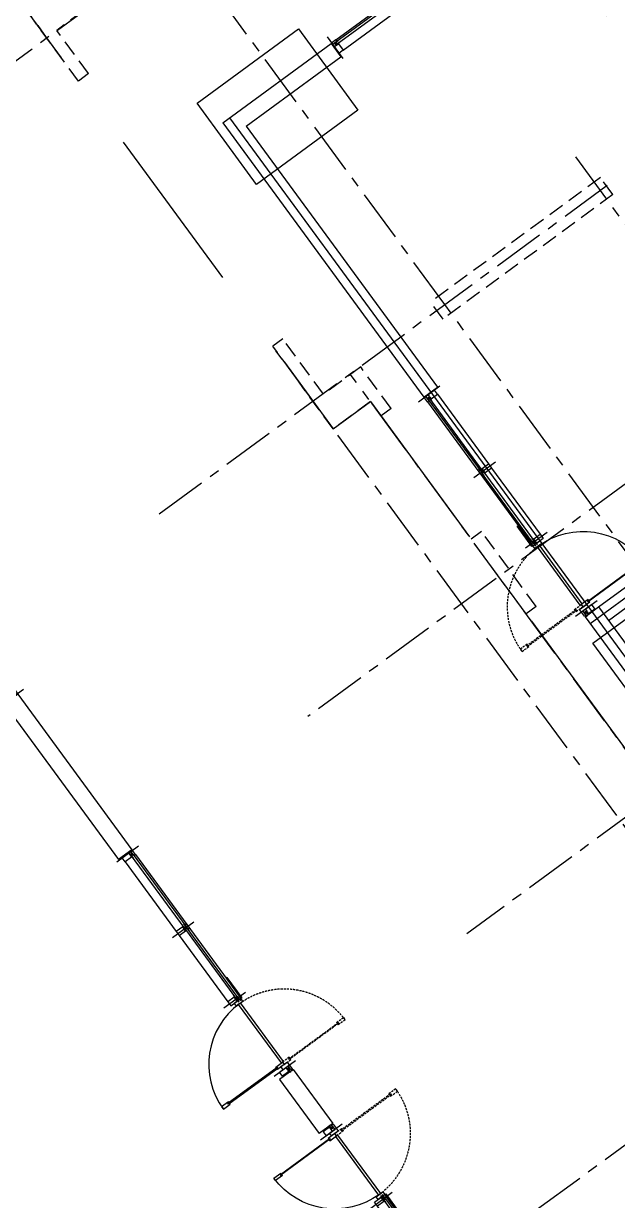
# Model space of a CAD drawing. Header units: millimetres. Extents: x 75184266 to 76346726, y -35077925 to -33679385.
# Drawn here: x 75473930 to 75481013, y -34980270 to -34966235 of the extents above; entities that cross this region are included whole.
import ezdxf

# ---------------------------------------------------------------- set-up
doc = ezdxf.new("R2010")
doc.units = ezdxf.units.MM
doc.header["$LTSCALE"] = 50
doc.header["$MEASUREMENT"] = 0
for name, pattern in [('CENTER', [2, 1.25, -0.25, 0.25, -0.25]), ('HIDDEN2', [0.1875, 0.125, -0.0625]), ('XR-1F-PLAN$0$CEN', [62, 60, -1, 0, -1]), ('XR-1F-PLAN$0$HIDDEN', [0.375, 0.25, -0.125]), ('XR-지하3층$0$H', [1.3, 0.8, -0.5]), ('XR-지하3층$0$HIDDEN', [0.375, 0.25, -0.125])]:
    doc.linetypes.add(name, pattern=pattern)
doc.layers.get('Defpoints').update_dxf_attribs({"color": 51, "linetype": 'CONTINUOUS'})
for name, color, linetype in [('AA-MKXS', 3, 'CONTINUOUS'), ('CEN', 1, 'CENTER'), ('XR-1F-PLAN$0$A-CEN02', 27, 'XR-1F-PLAN$0$CEN'), ('XR-1F-PLAN$0$A-DOR-FRAME', 7, 'CONTINUOUS'), ('XR-1F-PLAN$0$A-DOR-GL', 142, 'CONTINUOUS'), ('XR-1F-PLAN$0$A-DOR-HID', 9, 'XR-1F-PLAN$0$HIDDEN'), ('XR-1F-PLAN$0$A-DOR-TRACE', 8, 'CONTINUOUS'), ('XR-1F-PLAN$0$A-FRAME', 1, 'CONTINUOUS'), ('XR-1F-PLAN$0$A-HDCP7', 7, 'CONTINUOUS'), ('XR-1F-PLAN$0$A-WIN-ELE8', 8, 'CONTINUOUS'), ('XR-지하3층$0$CON', 2, 'CONTINUOUS')]:
    doc.layers.add(name, color=color, linetype=linetype)
doc.layers.add('건축', color=8, linetype='CONTINUOUS', plot=False)

# ---------------------------------------------------------------- blocks, each defined once
blk = doc.blocks.new('XR-1F-PLAN$0$A$C10B20476')
at = {"layer": 'Defpoints'}
for p, q in [((134, 35), (110, 35)), ((110, 35), (110, 0)), ((134, 35), (134, 0))]:
    blk.add_line(p, q, dxfattribs=at)
at = {"layer": 'XR-1F-PLAN$0$A-CEN02', "linetype": 'Continuous'}
blk.add_line((318, 80), (0, 80), dxfattribs=at)
at = {"layer": 'XR-1F-PLAN$0$A-FRAME'}
for p, q in [((144, 80), (110, 80)), ((110, 56), (144, 56)), ((110, 43), (144, 43)), ((144, 20), (134, 20))]:
    blk.add_line(p, q, dxfattribs=at)
for points in [[(88, 20), (88, 80)], [(110, 35), (110, 80)], [(122, 48), (144, 48), (144, 20), (238, 20), (238, 80), (144, 80), (144, 51), (122, 51), (122, 48)]]:
    blk.add_lwpolyline(points, dxfattribs=at)
blk = doc.blocks.new('XR-1F-PLAN$0$A$C491451C1')
at = {"layer": 'Defpoints'}
for p, q in [((15, 208), (-20, 208)), ((15, 184), (-20, 184)), ((15, 184), (15, 208)), ((45, 208), (45, 184)), ((45, 208), (80, 208)), ((45, 184), (80, 184))]:
    blk.add_line(p, q, dxfattribs=at)
at = {"layer": 'XR-1F-PLAN$0$A-CEN02', "linetype": 'Continuous'}
blk.add_line((30, 0), (30, 318), dxfattribs=at)
at = {"layer": 'XR-1F-PLAN$0$A-FRAME'}
for p, q in [((0, 174), (0, 184)), ((24, 208), (24, 174)), ((37, 208), (37, 174)), ((60, 174), (60, 184))]:
    blk.add_line(p, q, dxfattribs=at)
for points in [[(0, 230), (60, 230)], [(29, 196), (29, 174), (0, 174), (0, 80), (60, 80), (60, 174), (32, 174), (32, 196), (29, 196)], [(15, 208), (45, 208)]]:
    blk.add_lwpolyline(points, dxfattribs=at)
blk = doc.blocks.new('XR-1F-PLAN$0$A$C7F517DA1')
at = {"layer": 'XR-1F-PLAN$0$A-DOR-FRAME', "ltscale": 0.5, "elevation": 0}
for points in [[(50, 1675), (60, 1675), (60, 1690), (75, 1690), (75, 1675), (85, 1675), (85, 1775), (50, 1775)], [(50, 925), (10, 925), (10, 825), (50, 825)], [(990, 925), (950, 925), (950, 825), (990, 825)]]:
    blk.add_lwpolyline(points, close=True, dxfattribs=at)
blk.add_lwpolyline([(50, 875), (50, 975), (60, 975), (60, 960), (75, 960), (75, 975), (85, 975), (85, 875), (50, 875)], dxfattribs=at)
at = {"layer": 'XR-1F-PLAN$0$A-DOR-GL', "elevation": 0}
blk.add_lwpolyline([(62, 962), (72, 962), (72, 1687), (62, 1687)], close=True, dxfattribs=at)
at = {"layer": 'XR-1F-PLAN$0$A-DOR-HID', "ltscale": 2, "elevation": 0}
blk.add_lwpolyline([(50, 875), (50, 775), (60, 775), (60, 790), (75, 790), (75, 775), (85, 775), (85, 875), (50, 875)], dxfattribs=at)
for points in [[(62, 788), (72, 788), (72, 63), (62, 63)], [(50, 75), (60, 75), (60, 60), (75, 60), (75, 75), (85, 75), (85, -25), (50, -25)]]:
    blk.add_lwpolyline(points, close=True, dxfattribs=at)
at = {"layer": 'XR-1F-PLAN$0$A-DOR-HID', "ltscale": 2}
blk.add_arc((50, 875, 0), 900, 270, 0, dxfattribs=at)
at = {"layer": 'XR-1F-PLAN$0$A-DOR-TRACE'}
blk.add_arc((50, 875, 0), 900, 0, 90, dxfattribs=at)
at = {"layer": 'XR-1F-PLAN$0$A-WIN-ELE8'}
for p, q in [((85, 890, 0), (950, 890, 0)), ((85, 860, 0), (950, 860, 0))]:
    blk.add_line(p, q, dxfattribs=at)
blk = doc.blocks.new('SW-4.05')
at = {"layer": 'AA-MKXS', "ltscale": 0.5}
for p, q in [((0, -200), (0, 0)), ((3250, -200, 0), (3250, 0, 0))]:
    blk.add_line(p, q, dxfattribs=at)
at = {"layer": 'XR-1F-PLAN$0$A-DOR-GL', "elevation": 0}
for points in [[(1095, -154), (1095, -178), (2105, -178), (2105, -154)], [(3195, -154), (3195, -178), (2135, -178), (2135, -154)]]:
    blk.add_lwpolyline(points, close=True, dxfattribs=at)
at = {"layer": 'XR-1F-PLAN$0$A-FRAME'}
for p, q in [((10, -200), (10, -178)), ((70, -200), (70, -178)), ((2090, -200), (2090, -178)), ((2150, -200), (2150, -178)), ((3180, -200, 0), (3180, -178, 0)), ((3240, -200, 0), (3240, -178, 0))]:
    blk.add_line(p, q, dxfattribs=at)
at = {"layer": 'XR-1F-PLAN$0$A-HDCP7', "elevation": 0}
blk.add_lwpolyline([(1350, -200), (1050, -200), (1050, -215), (1350, -215)], close=True, dxfattribs=at)
at = {"layer": 'XR-1F-PLAN$0$A-WIN-ELE8'}
for p, q in [((2090, -50, 0), (1110, -50, 0)), ((3180, -50, 0), (2150, -50, 0)), ((3180, -200, 0), (1110, -200, 0))]:
    blk.add_line(p, q, dxfattribs=at)
at = {"layer": 'XR-1F-PLAN$0$A-DOR-FRAME', "ltscale": 600, "extrusion": (0, 0, -1), "xscale": -1, "zscale": -1, "rotation": 2.5358915e-09}
blk.add_blockref('XR-1F-PLAN$0$A$C7F517DA1', (-60, -1025, 0), dxfattribs=at)
at = {"layer": 'XR-1F-PLAN$0$A-FRAME', "extrusion": (0, 0, -1), "zscale": -1, "rotation": 90.00000000253594}
blk.add_blockref('XR-1F-PLAN$0$A$C10B20476', (10, -288, 0), dxfattribs=at)
at = {"layer": 'XR-1F-PLAN$0$A-FRAME', "ltscale": 0.5, "extrusion": (0, 0, -1), "xscale": -1, "zscale": -1, "rotation": 180}
for p in [(-1110, 30, 0), (-2150, 30, 0)]:
    blk.add_blockref('XR-1F-PLAN$0$A$C491451C1', p, dxfattribs=at)
at = {"layer": 'XR-1F-PLAN$0$A-FRAME', "xscale": -1, "rotation": 269.999999997464}
blk.add_blockref('XR-1F-PLAN$0$A$C10B20476', (3160, -288, 0), dxfattribs=at)
blk = doc.blocks.new('A$C7F901E10')
at = {"layer": 'AA-MKXS', "ltscale": 0.5}
for p, q in [((100, -1600), (-100, -1600)), ((100, -4150), (-100, -4150))]:
    blk.add_line(p, q, dxfattribs=at)
at = {"layer": 'XR-1F-PLAN$0$A-DOR-GL', "elevation": 0}
blk.add_lwpolyline([(54, -3055), (78, -3055), (78, -1655), (54, -1655)], close=True, dxfattribs=at)
at = {"layer": 'XR-1F-PLAN$0$A-FRAME'}
for p, q in [((100, -1610), (78, -1610)), ((100, -1670), (78, -1670)), ((100, -4080), (78, -4080)), ((100, -4140), (78, -4140))]:
    blk.add_line(p, q, dxfattribs=at)
at = {"layer": 'XR-1F-PLAN$0$A-HDCP7', "elevation": 0}
blk.add_lwpolyline([(100, -2800), (100, -3100), (115, -3100), (115, -2800)], close=True, dxfattribs=at)
at = {"layer": 'XR-1F-PLAN$0$A-WIN-ELE8'}
for p, q in [((-50, -1670, 0), (-50, -3040, 0)), ((100, -1670, 0), (100, -3040, 0))]:
    blk.add_line(p, q, dxfattribs=at)
at = {"layer": 'XR-1F-PLAN$0$A-DOR-FRAME', "ltscale": 600, "extrusion": (0, 0, -1), "xscale": -1, "zscale": -1, "rotation": 270.0000000193868}
blk.add_blockref('XR-1F-PLAN$0$A$C7F517DA1', (-925, -4090, 0), dxfattribs=at)
at = {"layer": 'XR-1F-PLAN$0$A-FRAME', "xscale": -0.9999999999999998, "rotation": 359.999999980613}
blk.add_blockref('XR-1F-PLAN$0$A$C10B20476', (188, -1690, 0), dxfattribs=at)
at = {"layer": 'XR-1F-PLAN$0$A-FRAME', "ltscale": 0.5, "extrusion": (0, 0, -1), "xscale": -0.9999999999999998, "zscale": -0.9999999999999998, "rotation": 90.00000001938686}
blk.add_blockref('XR-1F-PLAN$0$A$C491451C1', (130, -3040, 0), dxfattribs=at)
at = {"layer": 'XR-1F-PLAN$0$A-FRAME', "extrusion": (0, 0, -1), "zscale": -0.9999999999999996}
blk.add_blockref('XR-1F-PLAN$0$A$C10B20476', (-188, -4160, 0), dxfattribs=at)
blk = doc.blocks.new('XR-지하3층$0$기둥 0620')
at = {"layer": 'XR-지하3층$0$CON', "ltscale": 0.5}
blk.add_lwpolyline([(-600, 0), (600, 0), (600, 1500), (-600, 1500)], close=True, dxfattribs=at)

msp = doc.modelspace()

# ---------------------------------------------------------------- linework, layer by layer
at = {"layer": 'CEN', "ltscale": 10}
for p, q in [((75482791.3, -34970488.8), (75477320.1, -34974500.6)), ((75484499.9, -34973216.5), (75479218.2, -34977089.2)), ((75480060.5, -34980371.5), (75489564.6, -34973402.6))]:
    msp.add_line(p, q, dxfattribs=at)
for points in [[(75478063.1, -34963583), (75472373.7, -34967754.7)], [(75472472.3, -34964042.9), (75474227.1, -34966436.1)], [(75478955.8, -34969587.3), (75475780.4, -34965256.8)], [(75485615.7, -34974780.4), (75480509, -34967816)], [(75480891.3, -34968168.2), (75475549.1, -34972085.3)], [(75483760.9, -34976140.4), (75478955.8, -34969587.3)], [(75482188.3, -34977293.5), (75476901.3, -34970083.2)], [(75482631.9, -34976968.3), (75477826.8, -34970415.2)]]:
    msp.add_lwpolyline(points, dxfattribs=at)
at = {"layer": '건축', "linetype": 'XR-지하3층$0$HIDDEN', "ltscale": 100}
msp.add_line((75484215.2, -34970679), (75480013.7, -34964948.2), dxfattribs=at)
at = {"layer": '건축', "linetype": 'HIDDEN2', "ltscale": 30}
for p, q in [((75475321.8, -34965586.8), (75474325.9, -34966317.1)), ((75474583.4, -34966921.9), (75474057.1, -34966204.2)), ((75474704.3, -34966833.2), (75474325.9, -34966317.1)), ((75474704.3, -34966833.2), (75474583.4, -34966921.9)), ((75480809.3, -34968073.3), (75478785.1, -34969557.5)), ((75480957.1, -34968274.9), (75480809.3, -34968073.3)), ((75480957.1, -34968274.9), (75478932.9, -34969759.1)), ((75477022.3, -34969994.5), (75476901.3, -34970083.2)), ((75477507.2, -34970655.7), (75477022.3, -34969994.5)), ((75477622.7, -34971067), (75476901.3, -34970083.2)), ((75477950.7, -34970330.5), (75477507.2, -34970655.7)), ((75478314.4, -34970826.5), (75477950.7, -34970330.5)), ((75478066.3, -34970741.8), (75477622.7, -34971067)), ((75478193.4, -34970915.2), (75478066.3, -34970741.8)), ((75478314.4, -34970826.5), (75478193.4, -34970915.2)), ((75479390.6, -34972294.2), (75479269.6, -34972382.9)), ((75479923, -34973274), (75479269.6, -34972382.9)), ((75480044, -34973185.3), (75479390.6, -34972294.2)), ((75480044, -34973185.3), (75479923, -34973274))]:
    msp.add_line(p, q, dxfattribs=at)
at = {"layer": '건축', "ltscale": 100}
for p, q in [((75476306.6, -34967418.1), (75477597, -34966472.1)), ((75476586.2, -34967461.1), (75477715.2, -34966633.4)), ((75476306.6, -34967418.1), (75478704.7, -34970689)), ((75476586.2, -34967461.1), (75478866, -34970570.8)), ((75480787.6, -34973191.8), (75484908.6, -34978812.7)), ((75480626.3, -34973310.1), (75484865.5, -34979092.3))]:
    msp.add_line(p, q, dxfattribs=at)
at = {"layer": '건축', "ltscale": 0.5}
for p, q in [((75476387.3, -34967359), (75484946.2, -34979033.2)), ((75480685.5, -34973390.7), (75487862.4, -34968129)), ((75480787.6, -34973191.8), (75487408.1, -34968338)), ((75480905.9, -34973353.1), (75487526.4, -34968499.3)), ((75473862.4, -34974231.9), (75475222.3, -34976086.8)), ((75473701.1, -34974350.2), (75475061, -34976205.1)), ((75477143.9, -34978707.9), (75477616.9, -34979353)), ((75476982.6, -34978826.1), (75477455.6, -34979471.3))]:
    msp.add_line(p, q, dxfattribs=at)
at = {"layer": '건축', "linetype": 'XR-지하3층$0$H', "ltscale": 50}
msp.add_lwpolyline([(75471274.9, -34962409.9), (75477622.7, -34971067), (75478066.3, -34970741.8), (75481646.7, -34975624.8), (75482816, -34974767.3), (75484353.5, -34976864.1), (75483256.7, -34977668.3), (75486485.3, -34982071.4), (75485316, -34982928.8), (75489334, -34988408.6), (75490906.6, -34987255.5), (75491388.5, -34987912.8), (75494549.7, -34985594.8), (75494183.1, -34985094.8), (75499336.2, -34981316.3)], dxfattribs=at)
at = {"layer": '건축', "linetype": 'HIDDEN2', "ltscale": 30}
msp.add_lwpolyline([(75478932.9, -34969759.1), (75478785.1, -34969557.5)], dxfattribs=at)

# ---------------------------------------------------------------- block references
at = {"layer": '건축', "ltscale": 0.5, "rotation": 126.2469335653333}
msp.add_blockref('A$C7F901E10', (75476365.7, -34967498.7), dxfattribs=at)
at = {"layer": '건축', "extrusion": (0, 0, -1), "zscale": -1, "rotation": 53.74852489864502}
for p in [(-75476353.8, -34967670.5), (-75481075.1, -34974109.5)]:
    msp.add_blockref('XR-지하3층$0$기둥 0620', p, dxfattribs=at)
at = {"layer": '건축', "xscale": -1}
for p, rotation in [((75480787.6, -34973191.8, 0), 306.2470331589655), ((75471779.5, -34971729.1, 0), 126.2470331601214), ((75477455.6, -34979471.3, 0), 126.2470331598548)]:
    msp.add_blockref('SW-4.05', p, dxfattribs=dict(at, rotation=rotation))
at = {"layer": '건축', "rotation": 126.2468339704828}
msp.add_blockref('SW-4.05', (75476982.6, -34978826.1, 0), dxfattribs=at)

doc.saveas('drawing.dxf')
